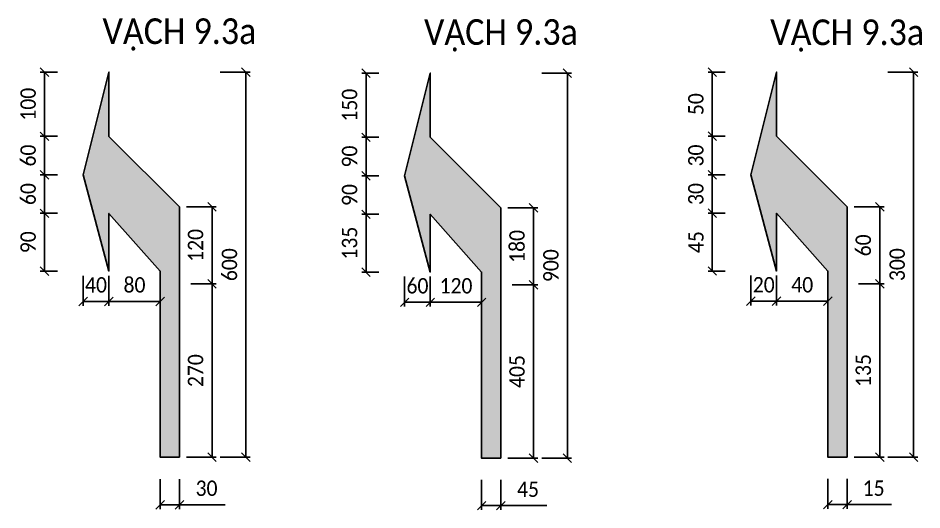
# Model space of a CAD drawing. Header units: metres. Extents: x 933 to 1419, y -2020 to 374.
# Drawn here: x 1048.5 to 1154.1, y -1087.5 to -1030 of the extents above; entities that cross this region are included whole.
import ezdxf
from ezdxf.enums import TextEntityAlignment as Align

# ---------------------------------------------------------------- set-up
doc = ezdxf.new("R2010")
doc.units = ezdxf.units.M
doc.layers.add('ATGT-DIM', color=30, linetype='Continuous')
doc.layers.add('ATGT-Text', color=3, linetype='Continuous')
doc.styles.add('ATGT-Text', font='calibril.ttf', dxfattribs={"width": 0.9})
doc.dimstyles.new('ATGT-DIM', dxfattribs={"dimtxt": 1.8, "dimasz": 1, "dimexe": 0.5, "dimexo": 0.5, "dimgap": 1, "dimtad": 1, "dimdec": 0, "dimlfac": 5, "dimtxsty": 'ATGT-Text', "dimblk": 'OBLIQUE', "dimcen": 0, "dimclrd": 30, "dimclre": 30, "dimclrt": 2, "dimadec": 0, "dimazin": 0, "dimtfac": 1, "dimtdec": 0, "dimtmove": 0, "dimatfit": 3, "dimfxl": 3, "dimfxlon": 1, "dimlwe": -1, "dimarcsym": 2})

# ---------------------------------------------------------------- blocks, each defined once
blk = doc.blocks.new('_Oblique')
at = {"color": 0, "linetype": 'ByBlock', "lineweight": -2}
blk.add_line((-0.5, -0.5), (0.5, 0.5), dxfattribs=at)
blk = doc.blocks.new('*D139')
at = {"layer": 'ATGT-DIM', "color": 30, "transparency": 16777216}
for p, q in [((-14.25, -1401.18), (-16.26, -1401.18)), ((-14.25, -1408.68), (-16.26, -1408.68))]:
    blk.add_line(p, q, dxfattribs=at)
at = {"layer": 'ATGT-DIM', "color": 30, "lineweight": -2, "transparency": 16777216}
blk.add_line((-15.76, -1401.18), (-15.76, -1408.68), dxfattribs=at)
at = {"layer": 'Defpoints', "color": 0, "transparency": 16777216}
for p in [(-13.75, -1401.18), (-15.76, -1408.68), (-13.75, -1408.68)]:
    blk.add_point(p, dxfattribs=at)
at = {"layer": 'ATGT-DIM', "color": 30, "lineweight": -2, "transparency": 16777216}
for p, rotation in [((-15.76, -1401.18), 90), ((-15.76, -1408.68), 270)]:
    blk.add_blockref('_Oblique', p, dxfattribs=dict(at, rotation=rotation))
at = {"layer": 'ATGT-DIM', "color": 2, "transparency": 16777216, "insert": (-17.68, -1404.93), "char_height": 1.8, "attachment_point": 5, "rotation": 90, "style": 'ATGT-Text'}
blk.add_mtext('100', dxfattribs=at)
blk = doc.blocks.new('*D140')
at = {"layer": 'ATGT-DIM', "color": 30, "transparency": 16777216}
for p, q in [((-14.25, -1408.68), (-16.26, -1408.68)), ((-14.25, -1413.18), (-16.26, -1413.18))]:
    blk.add_line(p, q, dxfattribs=at)
at = {"layer": 'ATGT-DIM', "color": 30, "lineweight": -2, "transparency": 16777216}
blk.add_line((-15.76, -1408.68), (-15.76, -1413.18), dxfattribs=at)
at = {"layer": 'Defpoints', "color": 0, "transparency": 16777216}
for p in [(-13.75, -1408.68), (-15.76, -1413.18), (-13.75, -1413.18)]:
    blk.add_point(p, dxfattribs=at)
at = {"layer": 'ATGT-DIM', "color": 30, "lineweight": -2, "transparency": 16777216}
for p, rotation in [((-15.76, -1408.68), 90), ((-15.76, -1413.18), 270)]:
    blk.add_blockref('_Oblique', p, dxfattribs=dict(at, rotation=rotation))
at = {"layer": 'ATGT-DIM', "color": 2, "transparency": 16777216, "insert": (-17.68, -1410.93), "char_height": 1.8, "attachment_point": 5, "rotation": 90, "style": 'ATGT-Text'}
blk.add_mtext('60', dxfattribs=at)
blk = doc.blocks.new('*D141')
at = {"layer": 'ATGT-DIM', "color": 30, "transparency": 16777216}
for p, q in [((-14.25, -1413.18), (-16.26, -1413.18)), ((-14.25, -1417.68), (-16.26, -1417.68))]:
    blk.add_line(p, q, dxfattribs=at)
at = {"layer": 'ATGT-DIM', "color": 30, "lineweight": -2, "transparency": 16777216}
blk.add_line((-15.76, -1413.18), (-15.76, -1417.68), dxfattribs=at)
at = {"layer": 'Defpoints', "color": 0, "transparency": 16777216}
for p in [(-13.75, -1413.18), (-15.76, -1417.68), (-13.75, -1417.68)]:
    blk.add_point(p, dxfattribs=at)
at = {"layer": 'ATGT-DIM', "color": 30, "lineweight": -2, "transparency": 16777216}
for p, rotation in [((-15.76, -1413.18), 90), ((-15.76, -1417.68), 270)]:
    blk.add_blockref('_Oblique', p, dxfattribs=dict(at, rotation=rotation))
at = {"layer": 'ATGT-DIM', "color": 2, "transparency": 16777216, "insert": (-17.68, -1415.43), "char_height": 1.8, "attachment_point": 5, "rotation": 90, "style": 'ATGT-Text'}
blk.add_mtext('60', dxfattribs=at)
blk = doc.blocks.new('*D142')
at = {"layer": 'ATGT-DIM', "color": 30, "transparency": 16777216}
for p, q in [((-14.25, -1417.68), (-16.26, -1417.68)), ((-14.25, -1424.43), (-16.26, -1424.43))]:
    blk.add_line(p, q, dxfattribs=at)
at = {"layer": 'ATGT-DIM', "color": 30, "lineweight": -2, "transparency": 16777216}
blk.add_line((-15.76, -1417.68), (-15.76, -1424.43), dxfattribs=at)
at = {"layer": 'Defpoints', "color": 0, "transparency": 16777216}
for p in [(-13.75, -1417.68), (-15.76, -1424.43), (-13.75, -1424.43)]:
    blk.add_point(p, dxfattribs=at)
at = {"layer": 'ATGT-DIM', "color": 30, "lineweight": -2, "transparency": 16777216}
for p, rotation in [((-15.76, -1417.68), 90), ((-15.76, -1424.43), 270)]:
    blk.add_blockref('_Oblique', p, dxfattribs=dict(at, rotation=rotation))
at = {"layer": 'ATGT-DIM', "color": 2, "transparency": 16777216, "insert": (-17.68, -1421.06), "char_height": 1.8, "attachment_point": 5, "rotation": 90, "style": 'ATGT-Text'}
blk.add_mtext('90', dxfattribs=at)
blk = doc.blocks.new('*D143')
at = {"layer": 'ATGT-DIM', "color": 30, "transparency": 16777216}
for p, q in [((-11.25, -1424.97), (-11.25, -1428.47)), ((-8.25, -1424.97), (-8.25, -1428.47))]:
    blk.add_line(p, q, dxfattribs=at)
at = {"layer": 'ATGT-DIM', "color": 30, "lineweight": -2, "transparency": 16777216}
blk.add_line((-11.25, -1427.97), (-8.25, -1427.97), dxfattribs=at)
at = {"layer": 'Defpoints', "color": 0, "transparency": 16777216}
for p in [(-11.25, -1424.43), (-8.25, -1424.43), (-8.25, -1427.97)]:
    blk.add_point(p, dxfattribs=at)
at = {"layer": 'ATGT-DIM', "color": 30, "lineweight": -2, "transparency": 16777216, "rotation": 180}
blk.add_blockref('_Oblique', (-11.25, -1427.97), dxfattribs=at)
at = {"layer": 'ATGT-DIM', "color": 30, "lineweight": -2, "transparency": 16777216}
blk.add_blockref('_Oblique', (-8.25, -1427.97), dxfattribs=at)
at = {"layer": 'ATGT-DIM', "color": 2, "transparency": 16777216, "insert": (-9.75, -1426.05), "char_height": 1.8, "attachment_point": 5, "style": 'ATGT-Text'}
blk.add_mtext('40', dxfattribs=at)
blk = doc.blocks.new('*D144')
at = {"layer": 'ATGT-DIM', "color": 30, "transparency": 16777216}
for p, q in [((-8.25, -1424.97), (-8.25, -1428.47)), ((-2.25, -1426.43), (-2.25, -1428.47))]:
    blk.add_line(p, q, dxfattribs=at)
at = {"layer": 'ATGT-DIM', "color": 30, "lineweight": -2, "transparency": 16777216}
blk.add_line((-8.25, -1427.97), (-2.25, -1427.97), dxfattribs=at)
at = {"layer": 'Defpoints', "color": 0, "transparency": 16777216}
for p in [(-8.25, -1424.43), (-2.25, -1425.93), (-2.25, -1427.97)]:
    blk.add_point(p, dxfattribs=at)
at = {"layer": 'ATGT-DIM', "color": 30, "lineweight": -2, "transparency": 16777216, "rotation": 180}
blk.add_blockref('_Oblique', (-8.25, -1427.97), dxfattribs=at)
at = {"layer": 'ATGT-DIM', "color": 30, "lineweight": -2, "transparency": 16777216}
blk.add_blockref('_Oblique', (-2.25, -1427.97), dxfattribs=at)
at = {"layer": 'ATGT-DIM', "color": 2, "transparency": 16777216, "insert": (-5.25, -1426.05), "char_height": 1.8, "attachment_point": 5, "style": 'ATGT-Text'}
blk.add_mtext('80', dxfattribs=at)
blk = doc.blocks.new('*D145')
at = {"layer": 'ATGT-DIM', "color": 30, "transparency": 16777216}
for p, q in [((1.32, -1425.93), (4.31, -1425.93)), ((0.81, -1446.18), (4.31, -1446.18))]:
    blk.add_line(p, q, dxfattribs=at)
at = {"layer": 'ATGT-DIM', "color": 30, "lineweight": -2, "transparency": 16777216}
blk.add_line((3.81, -1446.18), (3.81, -1425.93), dxfattribs=at)
at = {"layer": 'Defpoints', "color": 0, "transparency": 16777216}
for p in [(0.82, -1425.93), (3.81, -1425.93), (0, -1446.18)]:
    blk.add_point(p, dxfattribs=at)
at = {"layer": 'ATGT-DIM', "color": 30, "lineweight": -2, "transparency": 16777216}
for p, rotation in [((3.81, -1425.93), 90), ((3.81, -1446.18), 270)]:
    blk.add_blockref('_Oblique', p, dxfattribs=dict(at, rotation=rotation))
at = {"layer": 'ATGT-DIM', "color": 2, "transparency": 16777216, "insert": (1.89, -1436.06), "char_height": 1.8, "attachment_point": 5, "rotation": 90, "style": 'ATGT-Text'}
blk.add_mtext('270', dxfattribs=at)
blk = doc.blocks.new('*D146')
at = {"layer": 'ATGT-DIM', "color": 30, "transparency": 16777216}
for p, q in [((0.81, -1416.93), (4.31, -1416.93)), ((1.32, -1425.93), (4.31, -1425.93))]:
    blk.add_line(p, q, dxfattribs=at)
at = {"layer": 'ATGT-DIM', "color": 30, "lineweight": -2, "transparency": 16777216}
blk.add_line((3.81, -1425.93), (3.81, -1416.93), dxfattribs=at)
at = {"layer": 'Defpoints', "color": 0, "transparency": 16777216}
for p in [(0, -1416.93), (3.81, -1416.93), (0.82, -1425.93)]:
    blk.add_point(p, dxfattribs=at)
at = {"layer": 'ATGT-DIM', "color": 30, "lineweight": -2, "transparency": 16777216}
for p, rotation in [((3.81, -1416.93), 90), ((3.81, -1425.93), 270)]:
    blk.add_blockref('_Oblique', p, dxfattribs=dict(at, rotation=rotation))
at = {"layer": 'ATGT-DIM', "color": 2, "transparency": 16777216, "insert": (1.89, -1421.43), "char_height": 1.8, "attachment_point": 5, "rotation": 90, "style": 'ATGT-Text'}
blk.add_mtext('120', dxfattribs=at)
blk = doc.blocks.new('*D147')
at = {"layer": 'ATGT-DIM', "color": 30, "transparency": 16777216}
for p, q in [((4.77, -1401.18), (8.27, -1401.18)), ((4.77, -1446.18), (8.27, -1446.18))]:
    blk.add_line(p, q, dxfattribs=at)
at = {"layer": 'ATGT-DIM', "color": 30, "lineweight": -2, "transparency": 16777216}
blk.add_line((7.77, -1401.18), (7.77, -1446.18), dxfattribs=at)
at = {"layer": 'Defpoints', "color": 0, "transparency": 16777216}
for p in [(-8.25, -1401.18), (0, -1446.18), (7.77, -1446.18)]:
    blk.add_point(p, dxfattribs=at)
at = {"layer": 'ATGT-DIM', "color": 30, "lineweight": -2, "transparency": 16777216}
for p, rotation in [((7.77, -1401.18), 90), ((7.77, -1446.18), 270)]:
    blk.add_blockref('_Oblique', p, dxfattribs=dict(at, rotation=rotation))
at = {"layer": 'ATGT-DIM', "color": 2, "transparency": 16777216, "insert": (5.85, -1423.68), "char_height": 1.8, "attachment_point": 5, "rotation": 90, "style": 'ATGT-Text'}
blk.add_mtext('600', dxfattribs=at)
blk = doc.blocks.new('*D148')
at = {"layer": 'ATGT-DIM', "color": 30, "transparency": 16777216}
for p, q in [((-2.25, -1448.73), (-2.25, -1452.23)), ((0, -1448.73), (0, -1452.23))]:
    blk.add_line(p, q, dxfattribs=at)
at = {"layer": 'ATGT-DIM', "color": 30, "lineweight": -2, "transparency": 16777216}
for p, q in [((-2.25, -1451.73), (0, -1451.73)), ((0, -1451.73), (5.35, -1451.73))]:
    blk.add_line(p, q, dxfattribs=at)
at = {"layer": 'Defpoints', "color": 0, "transparency": 16777216}
for p in [(-2.25, -1446.18), (0, -1446.18), (0, -1451.73)]:
    blk.add_point(p, dxfattribs=at)
at = {"layer": 'ATGT-DIM', "color": 30, "lineweight": -2, "transparency": 16777216, "rotation": 180}
blk.add_blockref('_Oblique', (-2.25, -1451.73), dxfattribs=at)
at = {"layer": 'ATGT-DIM', "color": 30, "lineweight": -2, "transparency": 16777216}
blk.add_blockref('_Oblique', (0, -1451.73), dxfattribs=at)
at = {"layer": 'ATGT-DIM', "color": 2, "transparency": 16777216, "insert": (3.17, -1449.81), "char_height": 1.8, "attachment_point": 5, "style": 'ATGT-Text'}
blk.add_mtext('30', dxfattribs=at)
blk = doc.blocks.new('*D149')
at = {"layer": 'ATGT-DIM', "color": 30, "transparency": 16777216}
for p, q in [((23.31, -1401.29), (21.31, -1401.29)), ((23.31, -1408.79), (21.31, -1408.79))]:
    blk.add_line(p, q, dxfattribs=at)
at = {"layer": 'ATGT-DIM', "color": 30, "lineweight": -2, "transparency": 16777216}
blk.add_line((21.81, -1401.29), (21.81, -1408.79), dxfattribs=at)
at = {"layer": 'Defpoints', "color": 0, "transparency": 16777216}
for p in [(23.81, -1401.29), (21.81, -1408.79), (23.81, -1408.79)]:
    blk.add_point(p, dxfattribs=at)
at = {"layer": 'ATGT-DIM', "color": 30, "lineweight": -2, "transparency": 16777216}
for p, rotation in [((21.81, -1401.29), 90), ((21.81, -1408.79), 270)]:
    blk.add_blockref('_Oblique', p, dxfattribs=dict(at, rotation=rotation))
at = {"layer": 'ATGT-DIM', "color": 2, "transparency": 16777216, "insert": (19.89, -1405.04), "char_height": 1.8, "attachment_point": 5, "rotation": 90, "style": 'ATGT-Text'}
blk.add_mtext('150', dxfattribs=at)
blk = doc.blocks.new('*D150')
at = {"layer": 'ATGT-DIM', "color": 30, "transparency": 16777216}
for p, q in [((23.31, -1408.79), (21.31, -1408.79)), ((23.31, -1413.29), (21.31, -1413.29))]:
    blk.add_line(p, q, dxfattribs=at)
at = {"layer": 'ATGT-DIM', "color": 30, "lineweight": -2, "transparency": 16777216}
blk.add_line((21.81, -1408.79), (21.81, -1413.29), dxfattribs=at)
at = {"layer": 'Defpoints', "color": 0, "transparency": 16777216}
for p in [(23.81, -1408.79), (21.81, -1413.29), (23.81, -1413.29)]:
    blk.add_point(p, dxfattribs=at)
at = {"layer": 'ATGT-DIM', "color": 30, "lineweight": -2, "transparency": 16777216}
for p, rotation in [((21.81, -1408.79), 90), ((21.81, -1413.29), 270)]:
    blk.add_blockref('_Oblique', p, dxfattribs=dict(at, rotation=rotation))
at = {"layer": 'ATGT-DIM', "color": 2, "transparency": 16777216, "insert": (19.89, -1411.04), "char_height": 1.8, "attachment_point": 5, "rotation": 90, "style": 'ATGT-Text'}
blk.add_mtext('90', dxfattribs=at)
blk = doc.blocks.new('*D151')
at = {"layer": 'ATGT-DIM', "color": 30, "transparency": 16777216}
for p, q in [((23.31, -1413.29), (21.31, -1413.29)), ((23.31, -1417.79), (21.31, -1417.79))]:
    blk.add_line(p, q, dxfattribs=at)
at = {"layer": 'ATGT-DIM', "color": 30, "lineweight": -2, "transparency": 16777216}
blk.add_line((21.81, -1413.29), (21.81, -1417.79), dxfattribs=at)
at = {"layer": 'Defpoints', "color": 0, "transparency": 16777216}
for p in [(23.81, -1413.29), (21.81, -1417.79), (23.81, -1417.79)]:
    blk.add_point(p, dxfattribs=at)
at = {"layer": 'ATGT-DIM', "color": 30, "lineweight": -2, "transparency": 16777216}
for p, rotation in [((21.81, -1413.29), 90), ((21.81, -1417.79), 270)]:
    blk.add_blockref('_Oblique', p, dxfattribs=dict(at, rotation=rotation))
at = {"layer": 'ATGT-DIM', "color": 2, "transparency": 16777216, "insert": (19.89, -1415.54), "char_height": 1.8, "attachment_point": 5, "rotation": 90, "style": 'ATGT-Text'}
blk.add_mtext('90', dxfattribs=at)
blk = doc.blocks.new('*D152')
at = {"layer": 'ATGT-DIM', "color": 30, "transparency": 16777216}
for p, q in [((23.31, -1417.79), (21.31, -1417.79)), ((23.31, -1424.54), (21.31, -1424.54))]:
    blk.add_line(p, q, dxfattribs=at)
at = {"layer": 'ATGT-DIM', "color": 30, "lineweight": -2, "transparency": 16777216}
blk.add_line((21.81, -1417.79), (21.81, -1424.54), dxfattribs=at)
at = {"layer": 'Defpoints', "color": 0, "transparency": 16777216}
for p in [(23.81, -1417.79), (21.81, -1424.54), (23.81, -1424.54)]:
    blk.add_point(p, dxfattribs=at)
at = {"layer": 'ATGT-DIM', "color": 30, "lineweight": -2, "transparency": 16777216}
for p, rotation in [((21.81, -1417.79), 90), ((21.81, -1424.54), 270)]:
    blk.add_blockref('_Oblique', p, dxfattribs=dict(at, rotation=rotation))
at = {"layer": 'ATGT-DIM', "color": 2, "transparency": 16777216, "insert": (19.89, -1421.16), "char_height": 1.8, "attachment_point": 5, "rotation": 90, "style": 'ATGT-Text'}
blk.add_mtext('135', dxfattribs=at)
blk = doc.blocks.new('*D153')
at = {"layer": 'ATGT-DIM', "color": 30, "transparency": 16777216}
for p, q in [((26.32, -1425.07), (26.32, -1428.57)), ((29.32, -1425.07), (29.32, -1428.57))]:
    blk.add_line(p, q, dxfattribs=at)
at = {"layer": 'ATGT-DIM', "color": 30, "lineweight": -2, "transparency": 16777216}
blk.add_line((26.32, -1428.07), (29.32, -1428.07), dxfattribs=at)
at = {"layer": 'Defpoints', "color": 0, "transparency": 16777216}
for p in [(26.32, -1424.54), (29.32, -1424.54), (29.32, -1428.07)]:
    blk.add_point(p, dxfattribs=at)
at = {"layer": 'ATGT-DIM', "color": 30, "lineweight": -2, "transparency": 16777216, "rotation": 180}
blk.add_blockref('_Oblique', (26.32, -1428.07), dxfattribs=at)
at = {"layer": 'ATGT-DIM', "color": 30, "lineweight": -2, "transparency": 16777216}
blk.add_blockref('_Oblique', (29.32, -1428.07), dxfattribs=at)
at = {"layer": 'ATGT-DIM', "color": 2, "transparency": 16777216, "insert": (27.82, -1426.15), "char_height": 1.8, "attachment_point": 5, "style": 'ATGT-Text'}
blk.add_mtext('60', dxfattribs=at)
blk = doc.blocks.new('*D154')
at = {"layer": 'ATGT-DIM', "color": 30, "transparency": 16777216}
for p, q in [((29.32, -1425.07), (29.32, -1428.57)), ((35.32, -1426.54), (35.32, -1428.57))]:
    blk.add_line(p, q, dxfattribs=at)
at = {"layer": 'ATGT-DIM', "color": 30, "lineweight": -2, "transparency": 16777216}
blk.add_line((29.32, -1428.07), (35.32, -1428.07), dxfattribs=at)
at = {"layer": 'Defpoints', "color": 0, "transparency": 16777216}
for p in [(29.32, -1424.54), (35.32, -1426.04), (35.32, -1428.07)]:
    blk.add_point(p, dxfattribs=at)
at = {"layer": 'ATGT-DIM', "color": 30, "lineweight": -2, "transparency": 16777216, "rotation": 180}
blk.add_blockref('_Oblique', (29.32, -1428.07), dxfattribs=at)
at = {"layer": 'ATGT-DIM', "color": 30, "lineweight": -2, "transparency": 16777216}
blk.add_blockref('_Oblique', (35.32, -1428.07), dxfattribs=at)
at = {"layer": 'ATGT-DIM', "color": 2, "transparency": 16777216, "insert": (32.32, -1426.15), "char_height": 1.8, "attachment_point": 5, "style": 'ATGT-Text'}
blk.add_mtext('120', dxfattribs=at)
blk = doc.blocks.new('*D155')
at = {"layer": 'ATGT-DIM', "color": 30, "transparency": 16777216}
for p, q in [((38.89, -1426.04), (41.88, -1426.04)), ((38.38, -1446.29), (41.88, -1446.29))]:
    blk.add_line(p, q, dxfattribs=at)
at = {"layer": 'ATGT-DIM', "color": 30, "lineweight": -2, "transparency": 16777216}
blk.add_line((41.38, -1446.29), (41.38, -1426.04), dxfattribs=at)
at = {"layer": 'Defpoints', "color": 0, "transparency": 16777216}
for p in [(38.39, -1426.04), (41.38, -1426.04), (37.57, -1446.29)]:
    blk.add_point(p, dxfattribs=at)
at = {"layer": 'ATGT-DIM', "color": 30, "lineweight": -2, "transparency": 16777216}
for p, rotation in [((41.38, -1426.04), 90), ((41.38, -1446.29), 270)]:
    blk.add_blockref('_Oblique', p, dxfattribs=dict(at, rotation=rotation))
at = {"layer": 'ATGT-DIM', "color": 2, "transparency": 16777216, "insert": (39.46, -1436.16), "char_height": 1.8, "attachment_point": 5, "rotation": 90, "style": 'ATGT-Text'}
blk.add_mtext('405', dxfattribs=at)
blk = doc.blocks.new('*D156')
at = {"layer": 'ATGT-DIM', "color": 30, "transparency": 16777216}
for p, q in [((38.38, -1417.04), (41.88, -1417.04)), ((38.89, -1426.04), (41.88, -1426.04))]:
    blk.add_line(p, q, dxfattribs=at)
at = {"layer": 'ATGT-DIM', "color": 30, "lineweight": -2, "transparency": 16777216}
blk.add_line((41.38, -1426.04), (41.38, -1417.04), dxfattribs=at)
at = {"layer": 'Defpoints', "color": 0, "transparency": 16777216}
for p in [(37.57, -1417.04), (41.38, -1417.04), (38.39, -1426.04)]:
    blk.add_point(p, dxfattribs=at)
at = {"layer": 'ATGT-DIM', "color": 30, "lineweight": -2, "transparency": 16777216}
for p, rotation in [((41.38, -1417.04), 90), ((41.38, -1426.04), 270)]:
    blk.add_blockref('_Oblique', p, dxfattribs=dict(at, rotation=rotation))
at = {"layer": 'ATGT-DIM', "color": 2, "transparency": 16777216, "insert": (39.46, -1421.54), "char_height": 1.8, "attachment_point": 5, "rotation": 90, "style": 'ATGT-Text'}
blk.add_mtext('180', dxfattribs=at)
blk = doc.blocks.new('*D157')
at = {"layer": 'ATGT-DIM', "color": 30, "transparency": 16777216}
for p, q in [((42.34, -1401.29), (45.84, -1401.29)), ((42.34, -1446.29), (45.84, -1446.29))]:
    blk.add_line(p, q, dxfattribs=at)
at = {"layer": 'ATGT-DIM', "color": 30, "lineweight": -2, "transparency": 16777216}
blk.add_line((45.34, -1401.29), (45.34, -1446.29), dxfattribs=at)
at = {"layer": 'Defpoints', "color": 0, "transparency": 16777216}
for p in [(29.32, -1401.29), (37.57, -1446.29), (45.34, -1446.29)]:
    blk.add_point(p, dxfattribs=at)
at = {"layer": 'ATGT-DIM', "color": 30, "lineweight": -2, "transparency": 16777216}
for p, rotation in [((45.34, -1401.29), 90), ((45.34, -1446.29), 270)]:
    blk.add_blockref('_Oblique', p, dxfattribs=dict(at, rotation=rotation))
at = {"layer": 'ATGT-DIM', "color": 2, "transparency": 16777216, "insert": (43.42, -1423.79), "char_height": 1.8, "attachment_point": 5, "rotation": 90, "style": 'ATGT-Text'}
blk.add_mtext('900', dxfattribs=at)
blk = doc.blocks.new('*D158')
at = {"layer": 'ATGT-DIM', "color": 30, "transparency": 16777216}
for p, q in [((35.32, -1448.83), (35.32, -1452.33)), ((37.57, -1448.83), (37.57, -1452.33))]:
    blk.add_line(p, q, dxfattribs=at)
at = {"layer": 'ATGT-DIM', "color": 30, "lineweight": -2, "transparency": 16777216}
for p, q in [((35.32, -1451.83), (37.57, -1451.83)), ((37.57, -1451.83), (42.92, -1451.83))]:
    blk.add_line(p, q, dxfattribs=at)
at = {"layer": 'Defpoints', "color": 0, "transparency": 16777216}
for p in [(35.32, -1446.29), (37.57, -1446.29), (37.57, -1451.83)]:
    blk.add_point(p, dxfattribs=at)
at = {"layer": 'ATGT-DIM', "color": 30, "lineweight": -2, "transparency": 16777216, "rotation": 180}
blk.add_blockref('_Oblique', (35.32, -1451.83), dxfattribs=at)
at = {"layer": 'ATGT-DIM', "color": 30, "lineweight": -2, "transparency": 16777216}
blk.add_blockref('_Oblique', (37.57, -1451.83), dxfattribs=at)
at = {"layer": 'ATGT-DIM', "color": 2, "transparency": 16777216, "insert": (40.74, -1449.92), "char_height": 1.8, "attachment_point": 5, "style": 'ATGT-Text'}
blk.add_mtext('45', dxfattribs=at)
blk = doc.blocks.new('*D159')
at = {"layer": 'ATGT-DIM', "color": 30, "transparency": 16777216}
for p, q in [((63.79, -1401.17), (61.78, -1401.17)), ((63.79, -1408.67), (61.78, -1408.67))]:
    blk.add_line(p, q, dxfattribs=at)
at = {"layer": 'ATGT-DIM', "color": 30, "lineweight": -2, "transparency": 16777216}
blk.add_line((62.28, -1401.17), (62.28, -1408.67), dxfattribs=at)
at = {"layer": 'Defpoints', "color": 0, "transparency": 16777216}
for p in [(64.29, -1401.17), (62.28, -1408.67), (64.29, -1408.67)]:
    blk.add_point(p, dxfattribs=at)
at = {"layer": 'ATGT-DIM', "color": 30, "lineweight": -2, "transparency": 16777216}
for p, rotation in [((62.28, -1401.17), 90), ((62.28, -1408.67), 270)]:
    blk.add_blockref('_Oblique', p, dxfattribs=dict(at, rotation=rotation))
at = {"layer": 'ATGT-DIM', "color": 2, "transparency": 16777216, "insert": (60.36, -1404.92), "char_height": 1.8, "attachment_point": 5, "rotation": 90, "style": 'ATGT-Text'}
blk.add_mtext('50', dxfattribs=at)
blk = doc.blocks.new('*D160')
at = {"layer": 'ATGT-DIM', "color": 30, "transparency": 16777216}
for p, q in [((63.79, -1408.67), (61.78, -1408.67)), ((63.79, -1413.17), (61.78, -1413.17))]:
    blk.add_line(p, q, dxfattribs=at)
at = {"layer": 'ATGT-DIM', "color": 30, "lineweight": -2, "transparency": 16777216}
blk.add_line((62.28, -1408.67), (62.28, -1413.17), dxfattribs=at)
at = {"layer": 'Defpoints', "color": 0, "transparency": 16777216}
for p in [(64.29, -1408.67), (62.28, -1413.17), (64.29, -1413.17)]:
    blk.add_point(p, dxfattribs=at)
at = {"layer": 'ATGT-DIM', "color": 30, "lineweight": -2, "transparency": 16777216}
for p, rotation in [((62.28, -1408.67), 90), ((62.28, -1413.17), 270)]:
    blk.add_blockref('_Oblique', p, dxfattribs=dict(at, rotation=rotation))
at = {"layer": 'ATGT-DIM', "color": 2, "transparency": 16777216, "insert": (60.36, -1410.92), "char_height": 1.8, "attachment_point": 5, "rotation": 90, "style": 'ATGT-Text'}
blk.add_mtext('30', dxfattribs=at)
blk = doc.blocks.new('*D161')
at = {"layer": 'ATGT-DIM', "color": 30, "transparency": 16777216}
for p, q in [((63.79, -1413.17), (61.78, -1413.17)), ((63.79, -1417.67), (61.78, -1417.67))]:
    blk.add_line(p, q, dxfattribs=at)
at = {"layer": 'ATGT-DIM', "color": 30, "lineweight": -2, "transparency": 16777216}
blk.add_line((62.28, -1413.17), (62.28, -1417.67), dxfattribs=at)
at = {"layer": 'Defpoints', "color": 0, "transparency": 16777216}
for p in [(64.29, -1413.17), (62.28, -1417.67), (64.29, -1417.67)]:
    blk.add_point(p, dxfattribs=at)
at = {"layer": 'ATGT-DIM', "color": 30, "lineweight": -2, "transparency": 16777216}
for p, rotation in [((62.28, -1413.17), 90), ((62.28, -1417.67), 270)]:
    blk.add_blockref('_Oblique', p, dxfattribs=dict(at, rotation=rotation))
at = {"layer": 'ATGT-DIM', "color": 2, "transparency": 16777216, "insert": (60.36, -1415.42), "char_height": 1.8, "attachment_point": 5, "rotation": 90, "style": 'ATGT-Text'}
blk.add_mtext('30', dxfattribs=at)
blk = doc.blocks.new('*D162')
at = {"layer": 'ATGT-DIM', "color": 30, "transparency": 16777216}
for p, q in [((63.79, -1417.67), (61.78, -1417.67)), ((63.79, -1424.42), (61.78, -1424.42))]:
    blk.add_line(p, q, dxfattribs=at)
at = {"layer": 'ATGT-DIM', "color": 30, "lineweight": -2, "transparency": 16777216}
blk.add_line((62.28, -1417.67), (62.28, -1424.42), dxfattribs=at)
at = {"layer": 'Defpoints', "color": 0, "transparency": 16777216}
for p in [(64.29, -1417.67), (62.28, -1424.42), (64.29, -1424.42)]:
    blk.add_point(p, dxfattribs=at)
at = {"layer": 'ATGT-DIM', "color": 30, "lineweight": -2, "transparency": 16777216}
for p, rotation in [((62.28, -1417.67), 90), ((62.28, -1424.42), 270)]:
    blk.add_blockref('_Oblique', p, dxfattribs=dict(at, rotation=rotation))
at = {"layer": 'ATGT-DIM', "color": 2, "transparency": 16777216, "insert": (60.37, -1421.04), "char_height": 1.8, "attachment_point": 5, "rotation": 90, "style": 'ATGT-Text'}
blk.add_mtext('45', dxfattribs=at)
blk = doc.blocks.new('*D163')
at = {"layer": 'ATGT-DIM', "color": 30, "transparency": 16777216}
for p, q in [((66.79, -1424.95), (66.79, -1428.45)), ((69.79, -1424.95), (69.79, -1428.45))]:
    blk.add_line(p, q, dxfattribs=at)
at = {"layer": 'ATGT-DIM', "color": 30, "lineweight": -2, "transparency": 16777216}
blk.add_line((66.79, -1427.95), (69.79, -1427.95), dxfattribs=at)
at = {"layer": 'Defpoints', "color": 0, "transparency": 16777216}
for p in [(66.79, -1424.42), (69.79, -1424.42), (69.79, -1427.95)]:
    blk.add_point(p, dxfattribs=at)
at = {"layer": 'ATGT-DIM', "color": 30, "lineweight": -2, "transparency": 16777216, "rotation": 180}
blk.add_blockref('_Oblique', (66.79, -1427.95), dxfattribs=at)
at = {"layer": 'ATGT-DIM', "color": 30, "lineweight": -2, "transparency": 16777216}
blk.add_blockref('_Oblique', (69.79, -1427.95), dxfattribs=at)
at = {"layer": 'ATGT-DIM', "color": 2, "transparency": 16777216, "insert": (68.29, -1426.03), "char_height": 1.8, "attachment_point": 5, "style": 'ATGT-Text'}
blk.add_mtext('20', dxfattribs=at)
blk = doc.blocks.new('*D164')
at = {"layer": 'ATGT-DIM', "color": 30, "transparency": 16777216}
for p, q in [((69.79, -1424.95), (69.79, -1428.45)), ((75.79, -1426.42), (75.79, -1428.45))]:
    blk.add_line(p, q, dxfattribs=at)
at = {"layer": 'ATGT-DIM', "color": 30, "lineweight": -2, "transparency": 16777216}
blk.add_line((69.79, -1427.95), (75.79, -1427.95), dxfattribs=at)
at = {"layer": 'Defpoints', "color": 0, "transparency": 16777216}
for p in [(69.79, -1424.42), (75.79, -1425.92), (75.79, -1427.95)]:
    blk.add_point(p, dxfattribs=at)
at = {"layer": 'ATGT-DIM', "color": 30, "lineweight": -2, "transparency": 16777216, "rotation": 180}
blk.add_blockref('_Oblique', (69.79, -1427.95), dxfattribs=at)
at = {"layer": 'ATGT-DIM', "color": 30, "lineweight": -2, "transparency": 16777216}
blk.add_blockref('_Oblique', (75.79, -1427.95), dxfattribs=at)
at = {"layer": 'ATGT-DIM', "color": 2, "transparency": 16777216, "insert": (72.79, -1426.03), "char_height": 1.8, "attachment_point": 5, "style": 'ATGT-Text'}
blk.add_mtext('40', dxfattribs=at)
blk = doc.blocks.new('*D165')
at = {"layer": 'ATGT-DIM', "color": 30, "transparency": 16777216}
for p, q in [((79.36, -1425.92), (82.35, -1425.92)), ((78.85, -1446.17), (82.35, -1446.17))]:
    blk.add_line(p, q, dxfattribs=at)
at = {"layer": 'ATGT-DIM', "color": 30, "lineweight": -2, "transparency": 16777216}
blk.add_line((81.85, -1446.17), (81.85, -1425.92), dxfattribs=at)
at = {"layer": 'Defpoints', "color": 0, "transparency": 16777216}
for p in [(78.86, -1425.92), (81.85, -1425.92), (78.04, -1446.17)]:
    blk.add_point(p, dxfattribs=at)
at = {"layer": 'ATGT-DIM', "color": 30, "lineweight": -2, "transparency": 16777216}
for p, rotation in [((81.85, -1425.92), 90), ((81.85, -1446.17), 270)]:
    blk.add_blockref('_Oblique', p, dxfattribs=dict(at, rotation=rotation))
at = {"layer": 'ATGT-DIM', "color": 2, "transparency": 16777216, "insert": (79.93, -1436.04), "char_height": 1.8, "attachment_point": 5, "rotation": 90, "style": 'ATGT-Text'}
blk.add_mtext('135', dxfattribs=at)
blk = doc.blocks.new('*D166')
at = {"layer": 'ATGT-DIM', "color": 30, "transparency": 16777216}
for p, q in [((78.85, -1416.92), (82.35, -1416.92)), ((79.36, -1425.92), (82.35, -1425.92))]:
    blk.add_line(p, q, dxfattribs=at)
at = {"layer": 'ATGT-DIM', "color": 30, "lineweight": -2, "transparency": 16777216}
blk.add_line((81.85, -1425.92), (81.85, -1416.92), dxfattribs=at)
at = {"layer": 'Defpoints', "color": 0, "transparency": 16777216}
for p in [(78.04, -1416.92), (81.85, -1416.92), (78.86, -1425.92)]:
    blk.add_point(p, dxfattribs=at)
at = {"layer": 'ATGT-DIM', "color": 30, "lineweight": -2, "transparency": 16777216}
for p, rotation in [((81.85, -1416.92), 90), ((81.85, -1425.92), 270)]:
    blk.add_blockref('_Oblique', p, dxfattribs=dict(at, rotation=rotation))
at = {"layer": 'ATGT-DIM', "color": 2, "transparency": 16777216, "insert": (79.93, -1421.42), "char_height": 1.8, "attachment_point": 5, "rotation": 90, "style": 'ATGT-Text'}
blk.add_mtext('60', dxfattribs=at)
blk = doc.blocks.new('*D167')
at = {"layer": 'ATGT-DIM', "color": 30, "transparency": 16777216}
for p, q in [((82.81, -1401.17), (86.31, -1401.17)), ((82.81, -1446.17), (86.31, -1446.17))]:
    blk.add_line(p, q, dxfattribs=at)
at = {"layer": 'ATGT-DIM', "color": 30, "lineweight": -2, "transparency": 16777216}
blk.add_line((85.81, -1401.17), (85.81, -1446.17), dxfattribs=at)
at = {"layer": 'Defpoints', "color": 0, "transparency": 16777216}
for p in [(69.79, -1401.17), (78.04, -1446.17), (85.81, -1446.17)]:
    blk.add_point(p, dxfattribs=at)
at = {"layer": 'ATGT-DIM', "color": 30, "lineweight": -2, "transparency": 16777216}
for p, rotation in [((85.81, -1401.17), 90), ((85.81, -1446.17), 270)]:
    blk.add_blockref('_Oblique', p, dxfattribs=dict(at, rotation=rotation))
at = {"layer": 'ATGT-DIM', "color": 2, "transparency": 16777216, "insert": (83.89, -1423.67), "char_height": 1.8, "attachment_point": 5, "rotation": 90, "style": 'ATGT-Text'}
blk.add_mtext('300', dxfattribs=at)
blk = doc.blocks.new('*D168')
at = {"layer": 'ATGT-DIM', "color": 30, "transparency": 16777216}
for p, q in [((75.79, -1448.71), (75.79, -1452.21)), ((78.04, -1448.71), (78.04, -1452.21))]:
    blk.add_line(p, q, dxfattribs=at)
at = {"layer": 'ATGT-DIM', "color": 30, "lineweight": -2, "transparency": 16777216}
for p, q in [((75.79, -1451.71), (78.04, -1451.71)), ((78.04, -1451.71), (83.22, -1451.71))]:
    blk.add_line(p, q, dxfattribs=at)
at = {"layer": 'Defpoints', "color": 0, "transparency": 16777216}
for p in [(75.79, -1446.17), (78.04, -1446.17), (78.04, -1451.71)]:
    blk.add_point(p, dxfattribs=at)
at = {"layer": 'ATGT-DIM', "color": 30, "lineweight": -2, "transparency": 16777216, "rotation": 180}
blk.add_blockref('_Oblique', (75.79, -1451.71), dxfattribs=at)
at = {"layer": 'ATGT-DIM', "color": 30, "lineweight": -2, "transparency": 16777216}
blk.add_blockref('_Oblique', (78.04, -1451.71), dxfattribs=at)
at = {"layer": 'ATGT-DIM', "color": 2, "transparency": 16777216, "insert": (81.13, -1449.8), "char_height": 1.8, "attachment_point": 5, "style": 'ATGT-Text'}
blk.add_mtext('15', dxfattribs=at)
blk = doc.blocks.new('ATGT-Vach9.3a6')
h = blk.add_hatch(color=256)
h.dxf.hatch_style = 1
h.paths.add_polyline_path([(-2.25, 21.75), (-2.25, 0), (0, 0), (0, 29.25), (-8.25, 37.5), (-8.25, 45), (-11.25, 33), (-8.25, 21.75), (-8.25, 28.5)])
blk.add_lwpolyline([(0, 0), (0, 29.25), (-8.25, 37.5), (-8.25, 45), (-11.25, 33), (-8.25, 21.75), (-8.25, 28.5), (-2.25, 21.75), (-2.25, 0)], close=True)
at = {"layer": 'ATGT-Text', "style": 'ATGT-Text', "width": 0.9}
blk.add_text('VẠCH 9.3a', height=3, dxfattribs=at).set_placement((0, 48.286), align=Align.CENTER)
at = {"layer": 'ATGT-DIM'}
for base, p1, p2, picture, middle in [((-15.758, 37.5), (-13.754, 45), (-13.754, 37.5), '*D139', (-17.677, 41.25)), ((7.773, 0), (-8.25, 45), (0, 0), '*D147', (5.854, 22.5)), ((-15.758, 33), (-13.754, 37.5), (-13.754, 33), '*D140', (-17.677, 35.25)), ((-15.758, 28.5), (-13.754, 33), (-13.754, 28.5), '*D141', (-17.677, 30.75)), ((3.809, 29.25), (0.817, 20.25), (0, 29.25), '*D146', (1.889, 24.75)), ((-15.758, 21.75), (-13.754, 28.5), (-13.754, 21.75), '*D142', (-17.677, 25.125)), ((3.809, 20.25), (0, 0), (0.817, 20.25), '*D145', (1.889, 10.125))]:
    dim = blk.add_linear_dim(base=base, p1=p1, p2=p2, angle=90, dimstyle='ATGT-DIM', override={"dimlfac": 13.333333, "dimtxsty": 'ATGT-Text'}, dxfattribs=at)
    dim.commit()
    dim.dimension.update_dxf_attribs({"geometry": picture, "text_midpoint": middle, "insert": (0, 1446.184)})
dim = blk.add_linear_dim(base=(-8.25, 18.215), p1=(-11.25, 21.75), p2=(-8.25, 21.75), dimstyle='ATGT-DIM', override={"dimlfac": 13.333333, "dimtxsty": 'ATGT-Text'}, dxfattribs=at)
dim.commit()
dim.dimension.update_dxf_attribs({"geometry": '*D143', "text_midpoint": (-9.75, 18.215), "dimtype": 128, "insert": (0, 1446.184)})
for base, p1, p2, picture, middle in [((-2.25, 18.215), (-8.25, 21.75), (-2.25, 20.25), '*D144', (-5.25, 20.134)), ((0, -5.542), (-2.25, 0), (0, 0), '*D148', (3.174, -3.622))]:
    dim = blk.add_linear_dim(base=base, p1=p1, p2=p2, dimstyle='ATGT-DIM', override={"dimlfac": 13.333333, "dimtxsty": 'ATGT-Text'}, dxfattribs=at)
    dim.commit()
    dim.dimension.update_dxf_attribs({"geometry": picture, "text_midpoint": middle, "insert": (0, 1446.184)})
blk = doc.blocks.new('ATGT-Vach9.3a9')
h = blk.add_hatch(color=256)
h.dxf.hatch_style = 1
h.paths.add_polyline_path([(-2.25, 21.75), (-2.25, 0), (0, 0), (0, 29.25), (-8.25, 37.5), (-8.25, 45), (-11.25, 33), (-8.25, 21.75), (-8.25, 28.5)])
blk.add_lwpolyline([(0, 0), (0, 29.25), (-8.25, 37.5), (-8.25, 45), (-11.25, 33), (-8.25, 21.75), (-8.25, 28.5), (-2.25, 21.75), (-2.25, 0)], close=True)
at = {"layer": 'ATGT-Text', "style": 'ATGT-Text', "width": 0.9}
blk.add_text('VẠCH 9.3a', height=3, dxfattribs=at).set_placement((0, 48.298), align=Align.CENTER)
at = {"layer": 'ATGT-DIM'}
for base, p1, p2, picture, middle in [((-15.758, 37.5), (-13.754, 45), (-13.754, 37.5), '*D149', (-17.677, 41.25)), ((7.773, 0), (-8.25, 45), (0, 0), '*D157', (5.854, 22.5)), ((-15.758, 33), (-13.754, 37.5), (-13.754, 33), '*D150', (-17.677, 35.25)), ((-15.758, 28.5), (-13.754, 33), (-13.754, 28.5), '*D151', (-17.677, 30.75)), ((3.809, 29.25), (0.817, 20.25), (0, 29.25), '*D156', (1.889, 24.75)), ((-15.758, 21.75), (-13.754, 28.5), (-13.754, 21.75), '*D152', (-17.677, 25.125)), ((3.809, 20.25), (0, 0), (0.817, 20.25), '*D155', (1.889, 10.125))]:
    dim = blk.add_linear_dim(base=base, p1=p1, p2=p2, angle=90, dimstyle='ATGT-DIM', override={"dimlfac": 20, "dimtxsty": 'ATGT-Text'}, dxfattribs=at)
    dim.commit()
    dim.dimension.update_dxf_attribs({"geometry": picture, "text_midpoint": middle, "insert": (-37.569, 1446.289)})
dim = blk.add_linear_dim(base=(-8.25, 18.215), p1=(-11.25, 21.75), p2=(-8.25, 21.75), dimstyle='ATGT-DIM', override={"dimlfac": 20, "dimtxsty": 'ATGT-Text'}, dxfattribs=at)
dim.commit()
dim.dimension.update_dxf_attribs({"geometry": '*D153', "text_midpoint": (-9.75, 18.215), "dimtype": 128, "insert": (-37.569, 1446.289)})
for base, p1, p2, picture, middle in [((-2.25, 18.215), (-8.25, 21.75), (-2.25, 20.25), '*D154', (-5.25, 20.134)), ((0, -5.542), (-2.25, 0), (0, 0), '*D158', (3.176, -3.63))]:
    dim = blk.add_linear_dim(base=base, p1=p1, p2=p2, dimstyle='ATGT-DIM', override={"dimlfac": 20, "dimtxsty": 'ATGT-Text'}, dxfattribs=at)
    dim.commit()
    dim.dimension.update_dxf_attribs({"geometry": picture, "text_midpoint": middle, "insert": (-37.569, 1446.289)})
blk = doc.blocks.new('ATGT-Vach9.3a3')
h = blk.add_hatch(color=256)
h.dxf.hatch_style = 1
h.paths.add_polyline_path([(-2.25, 21.75), (-2.25, 0), (0, 0), (0, 29.25), (-8.25, 37.5), (-8.25, 45), (-11.25, 33), (-8.25, 21.75), (-8.25, 28.5)])
blk.add_lwpolyline([(0, 0), (0, 29.25), (-8.25, 37.5), (-8.25, 45), (-11.25, 33), (-8.25, 21.75), (-8.25, 28.5), (-2.25, 21.75), (-2.25, 0)], close=True)
at = {"layer": 'ATGT-Text', "style": 'ATGT-Text', "width": 0.9}
blk.add_text('VẠCH 9.3a', height=3, dxfattribs=at).set_placement((0, 48.15), align=Align.CENTER)
at = {"layer": 'ATGT-DIM'}
for base, p1, p2, picture, middle in [((-15.76, 37.5), (-13.75, 45), (-13.75, 37.5), '*D159', (-17.68, 41.25)), ((7.77, 0), (-8.25, 45), (0, 0), '*D167', (5.85, 22.5)), ((-15.76, 33), (-13.75, 37.5), (-13.75, 33), '*D160', (-17.68, 35.25)), ((-15.76, 28.5), (-13.75, 33), (-13.75, 28.5), '*D161', (-17.68, 30.75)), ((3.81, 29.25), (0.82, 20.25), (0, 29.25), '*D166', (1.89, 24.75)), ((-15.76, 21.75), (-13.75, 28.5), (-13.75, 21.75), '*D162', (-17.67, 25.12)), ((3.81, 20.25), (0, 0), (0.82, 20.25), '*D165', (1.89, 10.12))]:
    dim = blk.add_linear_dim(base=base, p1=p1, p2=p2, angle=90, dimstyle='ATGT-DIM', override={"dimlfac": 6.666667, "dimtxsty": 'ATGT-Text'}, dxfattribs=at)
    dim.commit()
    dim.dimension.update_dxf_attribs({"geometry": picture, "text_midpoint": middle, "insert": (-78.04, 1446.17)})
dim = blk.add_linear_dim(base=(-8.25, 18.21), p1=(-11.25, 21.75), p2=(-8.25, 21.75), dimstyle='ATGT-DIM', override={"dimlfac": 6.666667, "dimtxsty": 'ATGT-Text'}, dxfattribs=at)
dim.commit()
dim.dimension.update_dxf_attribs({"geometry": '*D163', "text_midpoint": (-9.75, 18.21), "dimtype": 128, "insert": (-78.04, 1446.17)})
for base, p1, p2, picture, middle in [((-2.25, 18.21), (-8.25, 21.75), (-2.25, 20.25), '*D164', (-5.25, 20.13)), ((0, -5.54), (-2.25, 0), (0, 0), '*D168', (3.09, -3.63))]:
    dim = blk.add_linear_dim(base=base, p1=p1, p2=p2, dimstyle='ATGT-DIM', override={"dimlfac": 6.666667, "dimtxsty": 'ATGT-Text'}, dxfattribs=at)
    dim.commit()
    dim.dimension.update_dxf_attribs({"geometry": picture, "text_midpoint": middle, "insert": (-78.04, 1446.17)})

msp = doc.modelspace()

# ---------------------------------------------------------------- block references
for name, p in [('ATGT-Vach9.3a6', (1067.35, -1081.33)), ('ATGT-Vach9.3a9', (1104.92, -1081.44)), ('ATGT-Vach9.3a3', (1145.39, -1081.32))]:
    msp.add_blockref(name, p)

doc.saveas('drawing.dxf')
